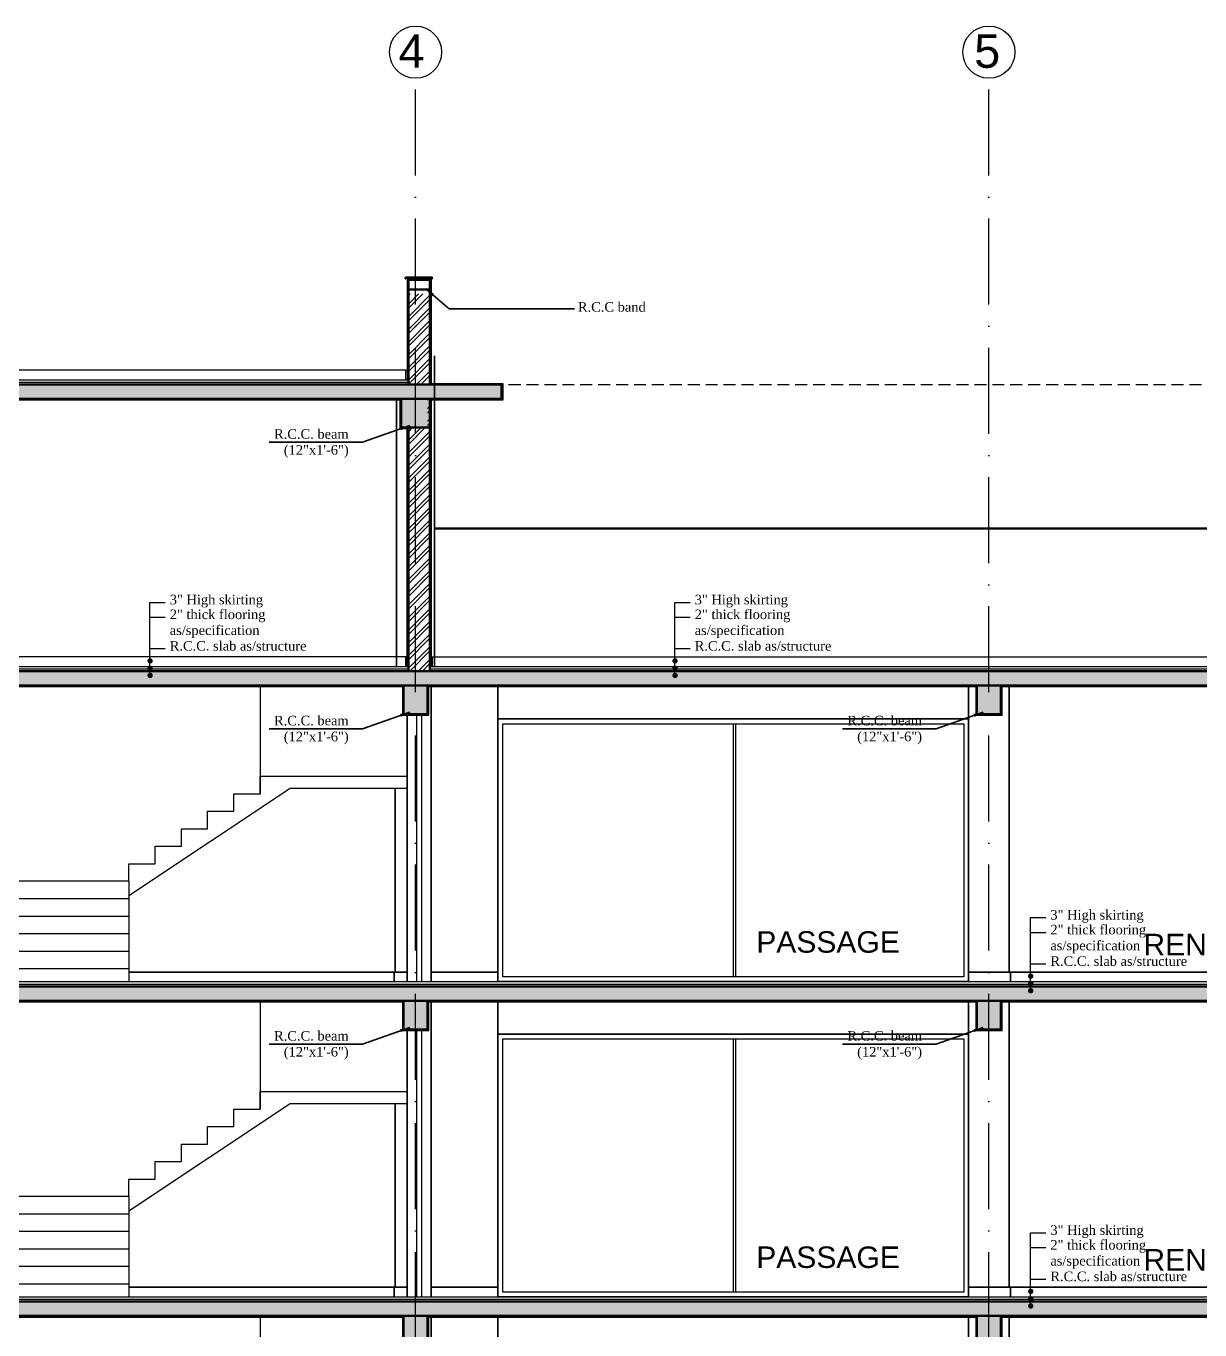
# Model space of a CAD drawing. Header units: inches. Extents: x 10755 to 33653, y -10992 to 10708.
# Drawn here: x 21203 to 21695, y 2085 to 2631 of the extents above; entities that cross this region are included whole.
import ezdxf

# ---------------------------------------------------------------- set-up
doc = ezdxf.new("R2010")
doc.units = ezdxf.units.IN
doc.header["$MEASUREMENT"] = 0
doc.linetypes.add('ACAD_ISO10W100', pattern=[18, 12, -3, 0, -3])
doc.linetypes.add('DASHED', pattern=[0.75, 0.5, -0.25])
for name, color, linetype, lineweight in [('arrow', 4, 'Continuous', 9), ('centerline', 9, 'ACAD_ISO10W100', 5), ('col', 1, 'Continuous', 30), ('door', 15, 'Continuous', 18), ('Elevation 1', 21, 'Continuous', 25), ('elevation2', 151, 'Continuous', 18), ('elevation3', 122, 'Continuous', 25), ('elevation4', 202, 'Continuous', 35), ('hatch', 33, 'Continuous', 5), ('hatch 2', 8, 'Continuous', 13), ('hatch3', 43, 'Continuous', 5), ('Pillar', 11, 'Continuous', 25), ('PLASTER', 50, 'Continuous', 9), ('stair', 3, 'Continuous', 15), ('STAIRCASE', 143, 'Continuous', 15), ('text-1-4', 6, 'Continuous', 13), ('title text 1', 113, 'Continuous', 25), ('txt', 7, 'Continuous', 15), ('wall', 1, 'Continuous', 35)]:
    doc.layers.add(name, color=color, linetype=linetype, lineweight=lineweight)
doc.layers.add('T-TEXT', color=230, linetype='Continuous')
doc.styles.add('arial', font='arial.ttf')
doc.styles.add('Prajwal', font='stylu.ttf', dxfattribs={"height": 9})
doc.styles.get("Standard").update_dxf_attribs({"font": 'arial.ttf'})
doc.styles.add('suren', font='times.ttf', dxfattribs={"height": 4})
doc.dimstyles.new('1-4(p) arrow', dxfattribs={"dimtxt": 4, "dimasz": 4, "dimexe": 0, "dimexo": 0, "dimgap": 2, "dimtad": 1, "dimdec": 3, "dimzin": 0, "dimdsep": 46, "dimlunit": 4, "dimtxsty": 'arial', "dimblk": 'DOT', "dimcen": 0, "dimclrd": 4, "dimclre": 3, "dimclrt": 6, "dimadec": 0, "dimazin": 0, "dimtfac": 0.5, "dimtdec": 3, "dimtix": 1, "dimtofl": 0, "dimtmove": 0, "dimatfit": 3, "dimfxl": 0, "dimtolj": 1, "dimtzin": 0, "dimlwe": -1, "dimarcsym": 0})

# ---------------------------------------------------------------- blocks, each defined once
blk = doc.blocks.new('wewerr')
at = {"layer": 'hatch', "linetype": 'Continuous', "ltscale": 30}
for points in [[(193533.81, -5219.8), (193523.81, -5219.8), (193523.81, -5231.8), (193533.81, -5231.8)], [(193683.81, -5219.8), (193673.81, -5219.8), (193673.81, -5231.8), (193683.81, -5231.8)], [(193899.81, -5219.8), (193889.81, -5219.8), (193889.81, -5231.8), (193899.81, -5231.8)], [(194084.81, -5219.8), (194074.81, -5219.8), (194074.81, -5231.8), (194084.81, -5231.8)], [(194324.81, -5219.8), (194314.81, -5219.8), (194314.81, -5231.8), (194324.81, -5231.8)], [(194516.81, -5219.8), (194506.81, -5219.8), (194506.81, -5231.8), (194516.81, -5231.8)]]:
    blk.add_hatch(color=256, dxfattribs=at).paths.add_polyline_path(points)
at = {"layer": 'hatch 2', "linetype": 'Continuous', "ltscale": 30}
blk.add_hatch(color=256, dxfattribs=at).paths.add_polyline_path([(194519.81, -5219.8), (194519.81, -5213.8), (193520.81, -5213.8), (193520.81, -5219.8)])
h = blk.add_hatch(dxfattribs=at)
h.set_pattern_fill('ANSI32', color=256, scale=10, style=0)
h.set_pattern_definition([(45, (172868.0908, -7178.3252), (-2.6516504, 2.6516504), []), (45, (172869.8586, -7178.3252), (-2.6516504, 2.6516504), [])])
h.paths.add_polyline_path([(193528.81, -5231.8), (193523.81, -5231.8), (193523.81, -5218.8), (193520.81, -5218.8), (193520.81, -5345.8), (193528.81, -5345.8)])
h = blk.add_hatch(dxfattribs=at)
h.set_pattern_fill('ANSI32', color=256, scale=10, style=0)
h.set_pattern_definition([(45, (-2e-05, 421.004), (-2.65165043, 2.65165043), []), (45, (1.7677, 421.004), (-2.65165043, 2.65165043), [])])
h.paths.add_polyline_path([(193811.95, -5249.3), (193820.95, -5249.3), (193820.95, -5219.8), (193811.95, -5219.8)])
at = {"layer": 'door', "ltscale": 30}
for p, q in [((194080.37, -5343.8), (194080.37, -5231.8)), ((194082.37, -5343.8), (194082.37, -5231.8)), ((193815.52, -5343.8), (193815.52, -5253.3)), ((193817.52, -5343.8), (193817.52, -5253.3))]:
    blk.add_line(p, q, dxfattribs=at)
at = {"layer": 'Elevation 1'}
blk.add_lwpolyline([(193832.58, -5343.8), (193832.58, -5255.8), (193878.05, -5255.8), (193878.05, -5343.8)], dxfattribs=at)
at = {"layer": 'elevation3', "linetype": 'Continuous'}
for p, q in [((193832.58, -5255.8), (193832.58, -5343.8)), ((193878.05, -5255.8), (193878.05, -5343.8))]:
    blk.add_line(p, q, dxfattribs=at)
at = {"layer": 'hatch 2', "ltscale": 30}
blk.add_circle((193801.99, -5287.13), 7.47, dxfattribs=at)
blk.add_circle((193801.99, -5287.13), 7.47, dxfattribs=at)
at = {"layer": 'Pillar', "linetype": 'Continuous', "ltscale": 30}
for p, q in [((193537.31, -5339.8), (193537.31, -5219.8)), ((193670.31, -5339.8), (193670.31, -5219.8)), ((193687.31, -5339.8), (193687.31, -5219.8)), ((193886.31, -5339.8), (193886.31, -5219.8)), ((193903.31, -5301.8), (193903.31, -5219.8)), ((194086.31, -5220.3), (194086.31, -5343.8)), ((194114.31, -5343.8), (194114.31, -5220.3)), ((194311.31, -5343.8), (194311.31, -5219.8)), ((194328.31, -5339.8), (194328.31, -5219.8)), ((194503.31, -5339.8), (194503.31, -5219.8)), ((194520.31, -5339.8), (194520.31, -5219.8)), ((194076.31, -5232.3), (194076.31, -5343.8)), ((194071.31, -5339.8), (194071.31, -5262.8)), ((193530.81, -5339.8), (193811.45, -5339.8)), ((193537.81, -5343.8), (193537.81, -5339.8)), ((193669.81, -5343.8), (193669.81, -5339.8)), ((193687.81, -5343.8), (193687.81, -5339.8)), ((193821.45, -5339.8), (193832.58, -5339.8)), ((193878.05, -5339.8), (193897.81, -5339.8)), ((193885.81, -5343.8), (193885.81, -5339.8)), ((193959.79, -5339.8), (194076.31, -5339.8)), ((194070.81, -5343.8), (194070.81, -5339.8)), ((194086.31, -5339.8), (194114.31, -5339.8)), ((194311.31, -5339.8), (194328.81, -5339.8)), ((194328.81, -5343.8), (194328.81, -5339.8)), ((194328.81, -5339.8), (194520.81, -5339.8)), ((194502.81, -5343.8), (194502.81, -5339.8)), ((194520.81, -5343.8), (194520.81, -5339.8))]:
    blk.add_line(p, q, dxfattribs=at)
at = {"layer": 'PLASTER', "linetype": 'Continuous', "ltscale": 30}
blk.add_line((193811.45, -5253.8), (193821.45, -5253.8), dxfattribs=at)
for points in [[(193520.31, -5220.3), (193520.31, -5345.8)], [(193530.31, -5343.8), (193530.31, -5232.3), (193534.31, -5232.3), (193534.31, -5220.3), (193673.31, -5220.3), (193673.31, -5232.3), (193684.31, -5232.3), (193684.31, -5220.3), (193811.45, -5220.3), (193811.45, -5343.8)], [(193821.45, -5343.8), (193821.45, -5220.3), (193889.31, -5220.3), (193889.31, -5232.3), (193900.31, -5232.3), (193900.31, -5220.3), (194074.31, -5220.3), (194074.31, -5232.3), (194085.31, -5232.3), (194085.31, -5220.3), (194091.31, -5220.3), (194091.31, -5220.3), (194104.31, -5220.3), (194104.31, -5220.3), (194314.31, -5220.3), (194314.31, -5232.3), (194325.31, -5232.3), (194325.31, -5220.3), (194506.31, -5220.3), (194506.31, -5232.3), (194517.31, -5232.3), (194517.31, -5220.3)]]:
    blk.add_lwpolyline(points, dxfattribs=at)
at = {"layer": 'stair', "ltscale": 5}
for p, q in [((193529.81, -5343.8), (194520.81, -5343.8)), ((193529.81, -5344.8), (194520.81, -5344.8))]:
    blk.add_line(p, q, dxfattribs=at)
blk.add_lwpolyline([(193530.81, -5343.8), (193530.31, -5343.8), (193530.31, -5339.8), (193530.81, -5339.8)], close=True, dxfattribs=at)
at = {"layer": 'STAIRCASE', "linetype": 'Continuous', "ltscale": 30}
for p, q in [((194014.8, -5219.8), (194014.8, -5262.8)), ((194014.8, -5262.8), (194014.8, -5265.14)), ((193897.81, -5301.8), (193897.81, -5343.8)), ((193959.79, -5301.8), (193897.81, -5301.8)), ((193959.79, -5301.8), (193959.79, -5343.8)), ((193959.79, -5309.14), (193897.81, -5309.14)), ((193959.79, -5316.47), (193897.81, -5316.47)), ((193959.79, -5323.8), (193897.81, -5323.8)), ((193959.79, -5331.14), (193897.81, -5331.14)), ((193959.79, -5338.47), (193897.81, -5338.47))]:
    blk.add_line(p, q, dxfattribs=at)
for points in [[(193959.79, -5307.81), (194027.3, -5262.8), (194076.31, -5262.8)], [(194014.8, -5265.14), (194014.8, -5257.8), (194076.31, -5257.8), (194076.31, -5257.8)], [(194003.79, -5272.47), (194003.79, -5265.14), (194014.8, -5265.14), (194014.8, -5265.14)], [(193992.79, -5279.8), (193992.79, -5272.47), (194003.79, -5272.47), (194003.79, -5272.47)], [(193981.79, -5287.14), (193981.79, -5279.8), (193992.79, -5279.8), (193992.79, -5279.8)], [(193970.79, -5294.47), (193970.79, -5287.14), (193981.79, -5287.14), (193981.79, -5287.14)], [(193959.79, -5301.8), (193959.79, -5294.47), (193970.79, -5294.47), (193970.79, -5294.47)]]:
    blk.add_lwpolyline(points, dxfattribs=at)
at = {"layer": 'wall', "linetype": 'Continuous', "ltscale": 30}
for p, q in [((193520.81, -5213.8), (193902.81, -5213.8)), ((193902.81, -5213.8), (194519.81, -5213.8)), ((194071.81, -5213.8), (194519.81, -5213.8)), ((193520.81, -5345.8), (193520.81, -5219.8)), ((193523.81, -5219.8), (193520.81, -5219.8)), ((193533.81, -5219.8), (194519.81, -5219.8)), ((193811.95, -5219.8), (193811.95, -5253.3)), ((193820.95, -5219.8), (193820.95, -5253.3)), ((193531.81, -5231.8), (193523.81, -5231.8)), ((193529.81, -5345.8), (193529.81, -5231.69)), ((193811.95, -5249.3), (193820.95, -5249.3)), ((193811.95, -5253.3), (193820.95, -5253.3)), ((193520.81, -5345.8), (193529.81, -5345.8))]:
    blk.add_line(p, q, dxfattribs=at)
blk.add_lwpolyline([(193533.81, -5219.8), (193533.81, -5231.8), (193523.81, -5231.8), (193523.81, -5219.8)], dxfattribs=at)
for points in [[(193673.81, -5219.8), (193683.81, -5219.8), (193683.81, -5231.8), (193673.81, -5231.8)], [(193889.81, -5219.8), (193899.81, -5219.8), (193899.81, -5231.8), (193889.81, -5231.8)], [(194074.81, -5219.8), (194084.81, -5219.8), (194084.81, -5231.8), (194074.81, -5231.8)], [(194314.81, -5219.8), (194324.81, -5219.8), (194324.81, -5231.8), (194314.81, -5231.8)], [(194506.81, -5219.8), (194516.81, -5219.8), (194516.81, -5231.8), (194506.81, -5231.8)]]:
    blk.add_lwpolyline(points, close=True, dxfattribs=at)
at = {"layer": 'title text 1', "insert": (193796.49, -5282.91), "char_height": 7, "width": 6.48014975013211e-13, "attachment_point": 1, "rotation": 359.9563, "style": 'Prajwal'}
blk.add_mtext('\\pi-5.632;{\\fArial|b0|i0|c0|p34;D4}', dxfattribs=at)
blk.add_mtext('\\pi-5.632;{\\fArial|b0|i0|c0|p34;D4}', dxfattribs=at)
at = {"layer": 'txt', "linetype": 'Continuous', "char_height": 9, "attachment_point": 2, "style": 'arial'}
for s, insert, width in [('LIFT', (193852.84, -5322.15), 40.9246), ('RENTABLE SPACE', (193633.2, -5323.28), 112.6637), ('RENTABLE SPACE', (194440.72, -5323.78), 178.6637)]:
    blk.add_mtext(s, dxfattribs=dict(at, insert=insert, width=width))
blk = doc.blocks.new('_Dot')
at = {"color": 0, "linetype": 'ByBlock', "lineweight": -2}
blk.add_line((-0.5, 0), (-1, 0), dxfattribs=at)
at = {"color": 0, "linetype": 'ByBlock', "const_width": 0.5}
blk.add_lwpolyline([(-0.25, 0, 1), (0.25, 0, 1)], format="xyb", close=True, dxfattribs=at)

msp = doc.modelspace()

# ---------------------------------------------------------------- hatches: boundary and pattern name
at = {"layer": 'hatch', "linetype": 'Continuous', "ltscale": 30}
msp.add_hatch(color=256, dxfattribs=at).paths.add_polyline_path([(21372.459, 2474.522), (21360.459, 2474.522), (21360.459, 2462.522), (21372.459, 2462.522)])
at = {"layer": 'hatch 2', "linetype": 'Continuous', "ltscale": 30}
h = msp.add_hatch(dxfattribs=at)
h.set_pattern_fill('ANSI32', color=256, scale=10, style=0)
h.set_pattern_definition([(45, (-164058.0153, 10355.66), (-2.65165043, 2.65165043), []), (45, (-164056.2475, 10355.66), (-2.65165043, 2.65165043), [])])
h.paths.add_polyline_path([(21372.459, 2518.522), (21363.459, 2518.522), (21363.459, 2480.522), (21372.459, 2480.522), (21372.459, 2492.522)])
for points in [[(20933.459, 2480.522), (20933.459, 2474.522), (21374.459, 2474.522), (21374.459, 2480.522)], [(21402.459, 2474.522), (21402.459, 2480.522), (21374.459, 2480.522), (21374.459, 2474.522)]]:
    msp.add_hatch(color=256, dxfattribs=at).paths.add_polyline_path(points)
h = msp.add_hatch(dxfattribs=at)
h.set_pattern_fill('ANSI32', color=256, scale=10, style=0)
h.paths.add_polyline_path([(21372.459, 2474.522), (21371.459, 2474.522), (21371.459, 2462.522), (21366.459, 2462.522), (21366.459, 2360.522), (21372.459, 2360.522)])
h.paths.add_polyline_path([(21366.459, 2462.522), (21363.459, 2462.522), (21363.459, 2360.522), (21366.459, 2360.522)])

# ---------------------------------------------------------------- linework, layer by layer
at = {"layer": 'arrow', "linetype": 'Continuous'}
for p, q in [((21255.224, 2358.431), (21255.224, 2389.329)), ((21255.224, 2389.329), (21261.681, 2389.329)), ((21474.946, 2358.431), (21474.946, 2389.329)), ((21474.946, 2389.329), (21481.403, 2389.329)), ((21255.224, 2383.153), (21261.681, 2383.153)), ((21474.946, 2383.153), (21481.403, 2383.153)), ((21255.224, 2369.946), (21261.681, 2369.946)), ((21474.946, 2369.946), (21481.403, 2369.946)), ((21623.841, 2226.431), (21623.841, 2257.329)), ((21623.841, 2257.329), (21630.298, 2257.329)), ((21623.841, 2251.153), (21630.298, 2251.153)), ((21623.841, 2237.946), (21630.298, 2237.946)), ((21623.841, 2094.431), (21623.841, 2125.329)), ((21623.841, 2125.329), (21630.298, 2125.329)), ((21623.841, 2119.153), (21630.298, 2119.153)), ((21623.841, 2105.946), (21630.298, 2105.946))]:
    msp.add_line(p, q, dxfattribs=at)
at = {"layer": 'centerline', "ltscale": 3}
for p, q in [((21366.459, 1486.103), (21366.459, 2608.798)), ((21606.459, 1486.103), (21606.459, 2608.798))]:
    msp.add_line(p, q, dxfattribs=at)
at = {"layer": 'centerline', "linetype": 'Continuous'}
for centre in [(21366.459, 2619.71), (21606.459, 2619.71)]:
    msp.add_circle(centre, 10.912, dxfattribs=at)
at = {"layer": 'col'}
for p, q in [((21373.371, 2525.522), (21362.208, 2525.334)), ((21362.208, 2524.837), (21362.208, 2525.334)), ((21362.208, 2524.837), (21362.208, 2525.334)), ((21362.208, 2524.837), (21362.208, 2525.325)), ((21362.208, 2524.837), (21362.208, 2524.837)), ((21362.208, 2524.837), (21362.333, 2524.837)), ((21362.208, 2524.837), (21362.333, 2524.837)), ((21362.208, 2524.837), (21362.208, 2524.837)), ((21362.208, 2524.837), (21362.333, 2524.837)), ((21362.208, 2524.837), (21362.333, 2524.837)), ((21362.208, 2524.837), (21362.208, 2524.837)), ((21362.835, 2524.837), (21362.959, 2524.837)), ((21362.959, 2524.837), (21373.369, 2524.837)), ((21373.369, 2524.837), (21373.371, 2525.522))]:
    msp.add_line(p, q, dxfattribs=at)
msp.add_arc((21362.584, 2524.836), 0.251, 0.19632, 179.80581, dxfattribs=at)
msp.add_arc((21362.584, 2524.836), 0.251, 0.19632, 179.80581, dxfattribs=at)
at = {"layer": 'elevation2'}
for p, q in [((21597.959, 2340.522), (21400.959, 2340.522)), ((21499.459, 2338.522), (21499.459, 2232.522)), ((21500.459, 2338.522), (21500.459, 2232.522)), ((21597.959, 2208.522), (21400.959, 2208.522)), ((21499.459, 2206.522), (21499.459, 2100.522)), ((21500.459, 2206.522), (21500.459, 2100.522))]:
    msp.add_line(p, q, dxfattribs=at)
for points in [[(21597.959, 2230.522), (21400.959, 2230.522), (21400.959, 2340.522), (21597.959, 2340.522)], [(21595.959, 2232.522), (21402.959, 2232.522), (21402.959, 2338.522), (21595.959, 2338.522)], [(21597.959, 2098.522), (21400.959, 2098.522), (21400.959, 2208.522), (21597.959, 2208.522)], [(21595.959, 2100.522), (21402.959, 2100.522), (21402.959, 2206.522), (21595.959, 2206.522)]]:
    msp.add_lwpolyline(points, close=True, dxfattribs=at)
at = {"layer": 'elevation4', "linetype": 'Continuous', "ltscale": 30}
msp.add_line((21813.958, 2420.207), (21374.459, 2420.207), dxfattribs=at)
at = {"layer": 'hatch3', "linetype": 'DASHED', "lineweight": 0, "ltscale": 10}
for p, q in [((20587.918, 2480.522), (22329.789, 2480.522)), ((20587.975, 2480.522), (21421.586, 2480.522)), ((20587.918, 2360.522), (22329.789, 2360.522)), ((20587.975, 2360.522), (21421.586, 2360.522)), ((20587.918, 2228.522), (22329.789, 2228.522)), ((20587.975, 2228.522), (21421.586, 2228.522)), ((20587.918, 2096.522), (22329.789, 2096.522)), ((20587.975, 2096.522), (21421.586, 2096.522))]:
    msp.add_line(p, q, dxfattribs=at)
at = {"layer": 'Pillar', "linetype": 'Continuous', "ltscale": 30}
for p, q in [((21374.459, 2362.522), (21374.459, 2492.522)), ((21402.459, 2474.522), (21402.459, 2480.522)), ((21358.459, 2362.522), (21358.459, 2474.522))]:
    msp.add_line(p, q, dxfattribs=at)
at = {"layer": 'PLASTER'}
for p, q in [((21362.959, 2524.837, 0), (21362.959, 2482.522)), ((21362.459, 2486.522), (20967.459, 2486.522)), ((20966.459, 2482.522), (21363.459, 2482.522)), ((20966.459, 2481.522), (21363.459, 2481.522)), ((21362.459, 2366.522), (21164.707, 2366.522)), ((21373.459, 2366.522), (21813.458, 2366.522)), ((20966.459, 2362.522), (21363.459, 2362.522)), ((20966.459, 2361.522), (21363.459, 2361.522)), ((21372.459, 2362.522), (21813.958, 2362.522)), ((21372.459, 2361.522), (21813.958, 2361.522))]:
    msp.add_line(p, q, dxfattribs=at)
for points in [[(21372.959, 2524.837), (21372.959, 2481.022), (21402.959, 2481.022), (21402.959, 2474.022), (21372.959, 2474.022), (21372.959, 2362.522)], [(21362.959, 2362.522), (21362.959, 2462.022), (21359.959, 2462.022), (21359.959, 2474.022), (21187.959, 2474.022), (21187.959, 2462.022), (21174.959, 2462.022), (21174.959, 2474.022), (21108.107, 2474.022)], [(21362.459, 2366.522), (21362.959, 2366.522), (21362.959, 2362.522), (21362.459, 2362.522), (21362.459, 2366.522)], [(21372.959, 2366.522), (21373.459, 2366.522), (21373.459, 2362.522), (21372.959, 2362.522), (21372.959, 2366.522)]]:
    msp.add_lwpolyline(points, dxfattribs=at)
at = {"layer": 'PLASTER', "elevation": 0}
msp.add_lwpolyline([(21362.459, 2486.522), (21362.959, 2486.522), (21362.959, 2482.522), (21362.459, 2482.522), (21362.459, 2486.522)], dxfattribs=at)
at = {"layer": 'text-1-4', "ltscale": 50, "const_width": 1.125}
for points in [[(21255.908, 2364.81, -1), (21254.783, 2364.81, -1)], [(21475.629, 2364.81, -1), (21474.504, 2364.81, -1)], [(21255.908, 2361.739, -1), (21254.783, 2361.739, -1)], [(21255.908, 2358.73, -1), (21254.783, 2358.73, -1)], [(21475.629, 2361.739, -1), (21474.504, 2361.739, -1)], [(21475.629, 2358.73, -1), (21474.504, 2358.73, -1)], [(21624.525, 2232.81, -1), (21623.4, 2232.81, -1)], [(21624.525, 2229.739, -1), (21623.4, 2229.739, -1)], [(21624.525, 2226.73, -1), (21623.4, 2226.73, -1)], [(21624.525, 2100.81, -1), (21623.4, 2100.81, -1)], [(21624.525, 2097.739, -1), (21623.4, 2097.739, -1)], [(21624.525, 2094.73, -1), (21623.4, 2094.73, -1)]]:
    msp.add_lwpolyline(points, format="xyb", close=True, dxfattribs=at)
at = {"layer": 'wall', "linetype": 'Continuous', "ltscale": 30}
for p, q in [((21372.459, 2524.337, 0), (21363.459, 2524.337, 0)), ((21363.459, 2524.337, 0), (21363.459, 2480.522)), ((21372.459, 2524.337, 0), (21363.459, 2524.337, 0)), ((21372.459, 2480.522), (21372.459, 2524.337, 0)), ((21372.459, 2520.337, 0), (21363.459, 2520.337, 0)), ((21189.459, 2480.522), (21402.459, 2480.522)), ((21356.459, 2480.522), (21372.459, 2480.522)), ((20933.459, 2474.522), (21402.459, 2474.522)), ((21360.459, 2474.522), (21372.459, 2474.522)), ((21360.459, 2462.522), (21360.459, 2474.522)), ((21372.459, 2474.522), (21372.459, 2462.522)), ((21372.459, 2474.522), (21372.459, 2360.522)), ((21372.459, 2462.522), (21360.459, 2462.522)), ((21363.459, 2462.522), (21363.459, 2360.522))]:
    msp.add_line(p, q, dxfattribs=at)
msp.add_lwpolyline([(21402.459, 2474.522), (21402.459, 2480.522), (21372.459, 2480.522)], dxfattribs=at)

# ---------------------------------------------------------------- block references
at = {"layer": 'wall', "linetype": 'Continuous'}
for p in [(-172713.346, 7574.325), (-172713.346, 7442.325), (-172713.346, 7310.325)]:
    msp.add_blockref('wewerr', p, dxfattribs=at)

# ---------------------------------------------------------------- texts
at = {"layer": 'T-TEXT', "ltscale": 100, "char_height": 14, "width": 12.94397, "attachment_point": 3, "style": 'suren'}
for s, insert in [('{\\fArial|b0|i0|c0|p34;4}', (21370.227, 2627.148)), ('{\\fArial|b0|i0|c0|p34;5}', (21611.198, 2627.148))]:
    msp.add_mtext(s, dxfattribs=dict(at, insert=insert))
at = {"layer": 'text-1-4', "ltscale": 50, "char_height": 4, "width": 113.8795, "attachment_point": 1}
for s, insert in [('\\A1;{\\fTimes New Roman|b0|i0|c0|p18;\\H1.0003x; R.C.C band}', (21432.931, 2515.026, 0)), ('{\\fTimes New Roman|b0|i0|c0|p18;3" High skirting}', (21263.583, 2392.494)), ('{\\fTimes New Roman|b0|i0|c0|p18;3" High skirting}', (21483.305, 2392.494)), ('{\\fTimes New Roman|b0|i0|c0|p18;2" thick flooring \\Pas/specification}', (21263.583, 2386.318)), ('{\\fTimes New Roman|b0|i0|c0|p18;2" thick flooring \\Pas/specification}', (21483.305, 2386.318)), ('{\\fTimes New Roman|b0|i0|c0|p18;R.C.C. slab as/structure}', (21263.583, 2373.111)), ('{\\fTimes New Roman|b0|i0|c0|p18;R.C.C. slab as/structure}', (21483.305, 2373.111)), ('{\\fTimes New Roman|b0|i0|c0|p18;3" High skirting}', (21632.2, 2260.494)), ('{\\fTimes New Roman|b0|i0|c0|p18;2" thick flooring \\Pas/specification}', (21632.2, 2254.318)), ('{\\fTimes New Roman|b0|i0|c0|p18;R.C.C. slab as/structure}', (21632.2, 2241.111)), ('{\\fTimes New Roman|b0|i0|c0|p18;3" High skirting}', (21632.2, 2128.494)), ('{\\fTimes New Roman|b0|i0|c0|p18;2" thick flooring \\Pas/specification}', (21632.2, 2122.318)), ('{\\fTimes New Roman|b0|i0|c0|p18;R.C.C. slab as/structure}', (21632.2, 2109.111))]:
    msp.add_mtext(s, dxfattribs=dict(at, insert=insert))
at = {"layer": 'text-1-4', "ltscale": 50, "char_height": 4, "width": 33.30159, "attachment_point": 3, "rotation": 0.07366}
for insert in [(21338.464, 2461.848), (21338.464, 2341.848), (21578.464, 2341.848), (21338.464, 2209.848), (21578.464, 2209.848)]:
    msp.add_mtext('{\\fTimes New Roman|b0|i0|c0|p18;R.C.C. beam (12"x1\'-6")}', dxfattribs=dict(at, insert=insert))
at = {"layer": 'txt', "linetype": 'Continuous', "char_height": 9, "width": 178.66367, "attachment_point": 2, "style": 'arial'}
for insert in [(21539.117, 2251.628), (21539.117, 2119.628)]:
    msp.add_mtext('PASSAGE', dxfattribs=dict(at, insert=insert))

# ---------------------------------------------------------------- leaders
at = {"layer": 'arrow'}
for points in [[(21370.802, 2520.561, 0), (21380.486, 2512.254, 0), (21432.992, 2512.254, 0)], [(21364.046, 2463.348), (21344.323, 2456.37), (21305.153, 2456.37)], [(21364.046, 2343.348), (21344.323, 2336.37), (21305.153, 2336.37)], [(21604.046, 2343.348), (21584.323, 2336.37), (21545.153, 2336.37)], [(21364.046, 2211.348), (21344.323, 2204.37), (21305.153, 2204.37)], [(21604.046, 2211.348), (21584.323, 2204.37), (21545.153, 2204.37)]]:
    msp.add_leader(points, dimstyle='1-4(p) arrow', override={"dimtad": 0}, dxfattribs=at)

doc.saveas('drawing.dxf')
